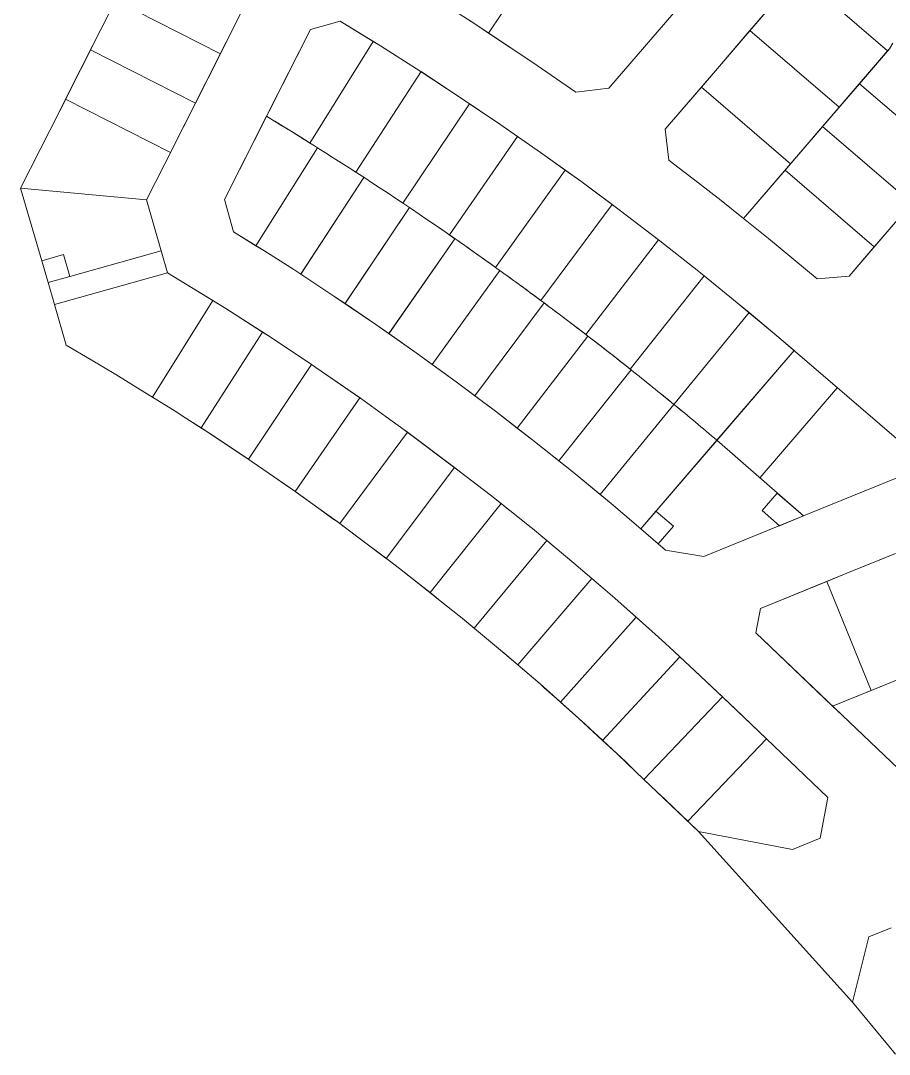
# Model space of a CAD drawing. Header units: millimetres. Extents: x -12746 to 1016489, y -409013 to 338495.
# Drawn here: x 134816 to 363804, y -144459 to 127912 of the extents above; entities that cross this region are included whole.
import ezdxf

# ---------------------------------------------------------------- set-up
doc = ezdxf.new("R2010")
doc.units = ezdxf.units.MM
doc.layers.add('A-DETL', color=90, linetype='Continuous', lineweight=9)

msp = doc.modelspace()

# ---------------------------------------------------------------- linework, layer by layer
at = {"layer": 'A-DETL'}
for p, q in [((155959.4, 125598.5), (166797.4, 147012.5)), ((339833.3, 140182.4), (363355.8, 119989.8)), ((363355.8, 119989.8), (339833.6, 140182)), ((339833.6, 140182), (363355.8, 119989.8)), ((313187.4, 137236.5), (289903.4, 110112.5)), ((313187.4, 137236.5), (289903.4, 110112.5)), ((160286.4, 134146), (155961.4, 125600.5)), ((318475.4, 115302.5), (335072.4, 134635.5)), ((327047.3, 125287.5), (335072.4, 134635.5)), ((159798.5, 133183.9), (155959.4, 125598.5)), ((187458.2, 119186.1), (159798.2, 133184.1)), ((159798.5, 133183.9), (187458.2, 119186.1)), ((187458.2, 119186.1), (159798.5, 133183.9)), ((194456.4, 133014.5), (183619.4, 111600.5)), ((187458.2, 119186.1), (194032.7, 132177.3)), ((254785.4, 126930.5), (250395.4, 129746.5)), ((253080.4, 128024.1), (254785.4, 126930.5)), ((254785.4, 126930.5), (253080.4, 128024.1)), ((261565.1, 129732.2), (258171.3, 124663.4)), ((261565.1, 129732.2), (258171.3, 124663.4)), ((258171.3, 124663.4), (261565.1, 129732.2)), ((145122.4, 104184.5), (155959.4, 125598.5)), ((155959.4, 125598.5), (153223.7, 120192.9)), ((155961.4, 125600.5), (153777.9, 121286)), ((199631.1, 102711.3), (211210.4, 125591.5)), ((211210.4, 125591.5), (200310.4, 104053.5)), ((211210.4, 125591.5), (219028.4, 127799.5)), ((219028.4, 127799.5), (211210.4, 125591.5)), ((219028.4, 127799.5), (227778.8, 122417.3)), ((229638.4, 121273.5), (219028.4, 127799.5)), ((254785.4, 126930.5), (258171.3, 124663.4)), ((258171.3, 124663.4), (254785.4, 126930.5)), ((269580.4, 117024.5), (254785.4, 126930.5)), ((269580.4, 117024.5), (258171.3, 124663.4)), ((318475.4, 115302.5), (327047.3, 125287.5)), ((327047.1, 125287.7), (350569.6, 105095.2)), ((327047.3, 125287.5), (350569.6, 105095.2)), ((350569.6, 105095.2), (327047.3, 125287.5)), ((146649.3, 107201.7), (153223.7, 120192.9)), ((153777.9, 121286), (147269.8, 108425.9)), ((180883.8, 106195), (153223.7, 120192.9)), ((153223.7, 120192.9), (180883.8, 106195)), ((153223.7, 120192.9), (180883.8, 106195)), ((227778.8, 122417.3), (211073.3, 95678.1)), ((211073.3, 95678.1), (227778.8, 122417.3)), ((227778.8, 122417.3), (211073.3, 95678.1)), ((227778.8, 122417.3), (229638.4, 121273.5)), ((229638.4, 121273.5), (240158.4, 114603.5)), ((240158.4, 114603.5), (229638.4, 121273.5)), ((363803.5, 120511.5), (325402.4, 75777.5)), ((363355.8, 119989.8), (350569.6, 105095.2)), ((363803.5, 120511.5), (355896.2, 111300.1)), ((363803.5, 120511.5), (363355.8, 119989.8)), ((364755.3, 121955.6), (363803.5, 120511.5)), ((180883.8, 106195), (187458.2, 119186.1)), ((240351.9, 114476.7), (223207.5, 87964.9)), ((240351.9, 114476.7), (223207.5, 87964.9)), ((223207.5, 87964.9), (240351.9, 114476.7)), ((250702.4, 107698.5), (240158.4, 114603.5)), ((240351.9, 114476.7), (250702.4, 107698.5)), ((281119.4, 109057.5), (269580.4, 117024.5)), ((281119.4, 109057.5), (269580.4, 117024.5)), ((304732.4, 99292.5), (318475.4, 115302.5)), ((314261, 110393), (318475.4, 115302.5)), ((183619.4, 111600.5), (172782.4, 90186.5)), ((289903.4, 110112.5), (281119.4, 109057.5)), ((289903.4, 110112.5), (281119.4, 109057.5)), ((304732.4, 99292.5), (314261, 110393)), ((314261, 110393), (337783.5, 90200.5)), ((314261, 110393), (337783.5, 90200.5)), ((337783.5, 90200.5), (314261, 110393)), ((346208.9, 100015.3), (355896.2, 111300.1)), ((355896.2, 111300.1), (379417.7, 91108.4)), ((355896.2, 111300.1), (379417.7, 91108.4)), ((379417.7, 91108.4), (355896.2, 111300.1)), ((145122.4, 104184.5), (146649.3, 107201.7)), ((147269.8, 108425.9), (145124.4, 104186.5)), ((174309.3, 93203.8), (146649.3, 107201.7)), ((146649.3, 107201.7), (174309.3, 93203.8)), ((174309.3, 93203.8), (146649.3, 107201.7)), ((250702.4, 107698.5), (253159.7, 106040.4)), ((261150.4, 100648.5), (250702.4, 107698.5)), ((145124.4, 104186.5), (134816.4, 83819.5)), ((134816.4, 83819.5), (145122.4, 104184.5)), ((134816.4, 83819.5), (145122.4, 104184.5)), ((180883.8, 106195), (174309.3, 93203.8)), ((200310.4, 104053.5), (188535.4, 80786.5)), ((253159.7, 106040.4), (235594.1, 79812.8)), ((253159.7, 106040.4), (235594.1, 79812.8)), ((235594.1, 79812.8), (253159.7, 106040.4)), ((253159.7, 106040.4), (261150.4, 100648.5)), ((350569.6, 105095.2), (337783.5, 90200.5)), ((188535.4, 80786.5), (199631.1, 102711.3)), ((261150.4, 100648.5), (265826.5, 97394)), ((271863.4, 93192.5), (261150.4, 100648.5)), ((305638.4, 91157.5), (304732.4, 99292.5)), ((305638.4, 91157.5), (304732.4, 99292.5)), ((346208.9, 100015.3), (336318.5, 88493.8)), ((346208.9, 100015.3), (369730.5, 79823.6)), ((369730.5, 79823.6), (346208.9, 100015.3)), ((369730.5, 79823.6), (346208.9, 100015.3)), ((265826.5, 97394), (247847.9, 71462.4)), ((265826.5, 97394), (247847.9, 71462.4)), ((247847.9, 71462.4), (265826.5, 97394)), ((265826.5, 97394), (271863.4, 93192.5)), ((172782.4, 90186.5), (174309.3, 93203.8)), ((196826.8, 68584.7), (213065.7, 94429.9)), ((196844.6, 68613), (213065.7, 94429.9)), ((213065.7, 94429.9), (196844.6, 68613)), ((271863.4, 93192.5), (278346.8, 88537.4)), ((282466.4, 85579.5), (271863.4, 93192.5)), ((167987.4, 80712.5), (172782.4, 90186.5)), ((172782.4, 90186.5), (167987.4, 80712.5)), ((306892.4, 90224.5), (305638.4, 91157.5)), ((306892.4, 90224.5), (305638.4, 91157.5)), ((313201.4, 85356.5), (306892.4, 90224.5)), ((313201.4, 85356.5), (306892.4, 90224.5)), ((337783.5, 90200.5), (325402.4, 75777.5)), ((278346.8, 88537.4), (259965.7, 62915.8)), ((278346.8, 88537.4), (259965.7, 62915.8)), ((259965.7, 62915.8), (278346.8, 88537.4)), ((278346.8, 88537.4), (282466.4, 85579.5)), ((325402.4, 75777.5), (336318.5, 88493.8)), ((359840.1, 68302), (336318.5, 88493.8)), ((336318.5, 88493.8), (359840.1, 68302)), ((336318.5, 88493.8), (359840.1, 68302)), ((377583.4, 88971.5), (363254.4, 72279.5)), ((208622.5, 61043.4), (225265.5, 86630.2)), ((208649.7, 61085.2), (225265.5, 86630.2)), ((225265.5, 86630.2), (208649.7, 61085.2)), ((282466.4, 85579.5), (290715.5, 79470.9)), ((292956.4, 77811.5), (282466.4, 85579.5)), ((319509.4, 80488.5), (313201.4, 85356.5)), ((319509.4, 80488.5), (313201.4, 85356.5)), ((167987.4, 80712.5), (134816.4, 83819.5)), ((134816.4, 83819.5), (140362.4, 64657.5)), ((167987.4, 80712.5), (134816.4, 83819.5)), ((134816.4, 83819.5), (167987.4, 80712.5)), ((140362.4, 64657.5), (134816.4, 83819.5)), ((134816.4, 83819.5), (140364.4, 64659.5)), ((171879.4, 67266.5), (167987.4, 80712.5)), ((167987.4, 80712.5), (171879.4, 67266.5)), ((190935.4, 72287.5), (188535.4, 80786.5)), ((188535.4, 80786.5), (190935.4, 72287.5)), ((290715.5, 79470.9), (271944.4, 54175.4)), ((290715.5, 79470.9), (271944.4, 54175.4)), ((271944.4, 54175.4), (290715.5, 79470.9)), ((290715.5, 79470.9), (292956.4, 77811.5)), ((325402.4, 75777.5), (319509.4, 80488.5)), ((325402.4, 75777.5), (319509.4, 80488.5)), ((369730.5, 79823.6), (363254.4, 72279.5)), ((220298.2, 53317.7), (237341.2, 78639.8)), ((220329.8, 53364.7), (237341.2, 78639.8)), ((237341.2, 78639.8), (220329.8, 53364.7)), ((292956.4, 77811.5), (302929.6, 70198.2)), ((303331.4, 69891.5), (292956.4, 77811.5)), ((331956.4, 70536.5), (325402.4, 75777.5)), ((331956.4, 70536.5), (325402.4, 75777.5)), ((196844.6, 68613), (190935.4, 72287.5)), ((190935.4, 72287.5), (198889.4, 67341.5)), ((363254.4, 72279.5), (353203.4, 60570.5)), ((363254.4, 72279.5), (359840.1, 68302)), ((198889.4, 67341.5), (196844.6, 68613)), ((231851, 45409.5), (249289.9, 70460.6)), ((231882, 45454), (249289.9, 70460.6)), ((249289.9, 70460.6), (231882, 45454)), ((302929.6, 70198.2), (283780.9, 45243.3)), ((302929.6, 70198.2), (283780.9, 45243.3)), ((283780.9, 45243.3), (302929.6, 70198.2)), ((302929.6, 70198.2), (303331.4, 69891.5)), ((303331.4, 69891.5), (313588.4, 61820.5)), ((313588.4, 61820.5), (303331.4, 69891.5)), ((344743.4, 59926.5), (331956.4, 70536.5)), ((344743.4, 59926.5), (331956.4, 70536.5)), ((359840.1, 68302), (353203.4, 60570.5)), ((146139.4, 66277.5), (140362.4, 64657.5)), ((146139.4, 66277.5), (140362.4, 64657.5)), ((140362.4, 64657.5), (146139.4, 66277.5)), ((146139.4, 66277.5), (140362.4, 64657.5)), ((146139.4, 66277.5), (140362.4, 64657.5)), ((147807.4, 60514.5), (146139.4, 66277.5)), ((147807.4, 60514.5), (146139.4, 66277.5)), ((146139.4, 66277.5), (147807.4, 60514.5)), ((147807.4, 60514.5), (146139.4, 66277.5)), ((147807.4, 60514.5), (146139.4, 66277.5)), ((171879.4, 67266.5), (147807.4, 60514.5)), ((147807.4, 60514.5), (171879.4, 67266.5)), ((171879.4, 67266.5), (147807.4, 60514.5)), ((171879.4, 67266.5), (147807.4, 60514.5)), ((173547.4, 61502.5), (171879.4, 67266.5)), ((173547.4, 61502.5), (171879.4, 67266.5)), ((206787.4, 62307.5), (198889.4, 67341.5)), ((198889.4, 67341.5), (206787.4, 62307.5)), ((140362.4, 64657.5), (142030.4, 58893.5)), ((140362.4, 64657.5), (142030.4, 58893.5)), ((140362.4, 64657.5), (142030.4, 58893.5)), ((140364.4, 64659.5), (142032.4, 58895.5)), ((142030.4, 58893.5), (147807.4, 60514.5)), ((147807.4, 60514.5), (142030.4, 58893.5)), ((142030.4, 58893.5), (147807.4, 60514.5)), ((142030.4, 58893.5), (147807.4, 60514.5)), ((147807.4, 60514.5), (142030.4, 58893.5)), ((143698.4, 53129.5), (173547.4, 61502.5)), ((143698.4, 53129.5), (173547.4, 61502.5)), ((173547.4, 61502.5), (143698.4, 53129.5)), ((143698.4, 53129.5), (173547.4, 61502.5)), ((188858.4, 52076.5), (173547.4, 61502.5)), ((173547.4, 61502.5), (185469.2, 54163)), ((208649.7, 61085.2), (206787.4, 62307.5)), ((206787.4, 62307.5), (217654.4, 55175.5)), ((217654.4, 55175.5), (208649.7, 61085.2)), ((243278.1, 37320.6), (261108.5, 62094.6)), ((243291, 37338.5), (261108.5, 62094.6)), ((261108.5, 62094.6), (243291, 37338.5)), ((295472.1, 36121.8), (314968.9, 60701)), ((314968.9, 60701), (295472.1, 36121.8)), ((295472.1, 36121.8), (314968.9, 60701)), ((313588.4, 61820.5), (314968.9, 60701)), ((323727.4, 53598.5), (313588.4, 61820.5)), ((314968.9, 60701), (323727.4, 53598.5)), ((353203.4, 60570.5), (344743.4, 59926.5)), ((353203.4, 60570.5), (344743.4, 59926.5)), ((142030.4, 58893.5), (143698.4, 53129.5)), ((142030.4, 58893.5), (143698.4, 53129.5)), ((142032.4, 58895.5), (143700.4, 53131.5)), ((220329.8, 53364.7), (217654.4, 55175.5)), ((217654.4, 55175.5), (228419.4, 47889.5)), ((143698.4, 53129.5), (146806.4, 42391.5)), ((146806.4, 42391.5), (143698.4, 53129.5)), ((143700.4, 53131.5), (146808.4, 42393.5)), ((185487.2, 54191.8), (169604.6, 28678.6)), ((169604.6, 28678.6), (185469.2, 54163)), ((185469.2, 54163), (169604.6, 28678.6)), ((185469.2, 54163), (188858.4, 52076.5)), ((191384.4, 50456.5), (188858.4, 52076.5)), ((188858.4, 52076.5), (191384.4, 50456.5)), ((228419.4, 47889.5), (220329.8, 53364.7)), ((254569.8, 29043.9), (272794.3, 53544)), ((254569.8, 29043.9), (272794.3, 53544)), ((272794.3, 53544), (254569.8, 29043.9)), ((323727.4, 53598.5), (326839.9, 50996.4)), ((334167.4, 44870.5), (323727.4, 53598.5)), ((200836.4, 44394.5), (191384.4, 50456.5)), ((191384.4, 50456.5), (198555.6, 45857.2)), ((326839.9, 50996.4), (307014.9, 26813.4)), ((307014.9, 26813.4), (326839.9, 50996.4)), ((326839.9, 50996.4), (307014.9, 26813.4)), ((326839.9, 50996.4), (334167.4, 44870.5)), ((231882, 45454), (228419.4, 47889.5)), ((228419.4, 47889.5), (239051.4, 40411.5)), ((198555.6, 45857.2), (182360.2, 20604.4)), ((182360.2, 20604.4), (198555.6, 45857.2)), ((198555.6, 45857.2), (182360.2, 20604.4)), ((198555.6, 45857.2), (200836.4, 44394.5)), ((211472.4, 37310.5), (200836.4, 44394.5)), ((200836.4, 44394.5), (211472.4, 37310.5)), ((239051.4, 40411.5), (231882, 45454)), ((265709, 20563.8), (284344.2, 44810.7)), ((284344.2, 44810.7), (265709, 20563.8)), ((284344.2, 44810.7), (265709, 20563.8)), ((283780.9, 45243.3), (284344.2, 44810.7)), ((334167.4, 44870.5), (338714.3, 40974.7)), ((344501.4, 36016.5), (334167.4, 44870.5)), ((146806.4, 42391.5), (153366.4, 38524.5)), ((153366.4, 38524.5), (146806.4, 42391.5)), ((146808.4, 42393.5), (153368.4, 38526.5)), ((298269.9, -5958.5), (338726.5, 40988.8)), ((316208.2, 14857.8), (338714.3, 40974.7)), ((338714.3, 40974.7), (318362.5, 17357.7)), ((153366.4, 38524.5), (159926.4, 34658.5)), ((159926.4, 34658.5), (153366.4, 38524.5)), ((153368.4, 38526.5), (159928.4, 34660.5)), ((243291, 37338.5), (239051.4, 40411.5)), ((239051.4, 40411.5), (249575.4, 32783.5)), ((211482.1, 37304), (194849.1, 12335.9)), ((211482.1, 37304), (194849.1, 12335.9)), ((194849.2, 12336), (211482.1, 37304)), ((212665.4, 36515.5), (211472.4, 37310.5)), ((211482.1, 37304), (212665.4, 36515.5)), ((224366.4, 28424.5), (212665.4, 36515.5)), ((212665.4, 36515.5), (224244.9, 28508.5)), ((249575.4, 32783.5), (243291, 37338.5)), ((276706.1, 11900.2), (295756, 35896.5)), ((276706.1, 11900.2), (295756, 35896.5)), ((295756, 35896.5), (276706.1, 11900.2)), ((295756, 35896.5), (295472.1, 36121.8)), ((369398.4, 14643.5), (344501.4, 36016.5)), ((159926.4, 34658.5), (166411.4, 30666.5)), ((166411.4, 30666.5), (159926.4, 34658.5)), ((159928.4, 34660.5), (166413.4, 30668.5)), ((254569.8, 29043.9), (249575.4, 32783.5)), ((249575.4, 32783.5), (259979.4, 24993.5)), ((166411.4, 30666.5), (175246.4, 25166.5)), ((169604.6, 28678.6), (166411.4, 30666.5)), ((166413.4, 30668.5), (169606.6, 28680.6)), ((350100.6, 31209.8), (329729.5, 7570.4)), ((175246.4, 25166.5), (169604.6, 28678.6)), ((169606.6, 28680.6), (175248.4, 25168.5)), ((224244.9, 28508.5), (207181.8, 3831.2)), ((207181.8, 3831.2), (224244.9, 28508.5)), ((224244.9, 28508.5), (207181.8, 3831.2)), ((231149.4, 23557.5), (224366.4, 28424.5)), ((224366.4, 28424.5), (231149.4, 23557.5)), ((259979.4, 24993.5), (254569.8, 29043.9)), ((175246.4, 25166.5), (178658.4, 22978.5)), ((178658.4, 22978.5), (175246.4, 25166.5)), ((175248.4, 25168.5), (178660.4, 22980.5)), ((265709, 20563.8), (259979.4, 24993.5)), ((259979.4, 24993.5), (270262.4, 17043.5)), ((287558, 3055.2), (307027.1, 26803.4)), ((307027.1, 26803.4), (287558, 3055.2)), ((287558, 3055.2), (307027.1, 26803.4)), ((178658.4, 22978.5), (184421.4, 19282.5)), ((182360.2, 20604.4), (178658.4, 22978.5)), ((178660.4, 22980.5), (181751.8, 20997.8)), ((235924.4, 20130.5), (231149.4, 23557.5)), ((231149.4, 23557.5), (235924.4, 20130.5)), ((181751.8, 20997.8), (184423.4, 19284.5)), ((184421.4, 19282.5), (182360.2, 20604.4)), ((184421.4, 19282.5), (194450.4, 12601.5)), ((194849.1, 12335.9), (184421.4, 19282.5)), ((184423.4, 19284.5), (193483, 13249.3)), ((218917.6, -4608.2), (236824.9, 19453.6)), ((236824.9, 19453.6), (218917.6, -4608.2)), ((236824.9, 19453.6), (218917.6, -4608.2)), ((250424.4, 9230.5), (235924.4, 20130.5)), ((235924.4, 20130.5), (236824.9, 19453.6)), ((236824.9, 19453.6), (249214.6, 10139.9)), ((265709, 20563.8), (270262.4, 17043.5)), ((270262.4, 17043.5), (276706.1, 11900.2)), ((270262.4, 17043.5), (280420.4, 8935.5)), ((318362.5, 17357.7), (298269.9, -5958.5)), ((298269.9, -5958.5), (318362.5, 17357.7)), ((318362.5, 17357.7), (341153.1, -2597.4)), ((193483, 13249.3), (194452.4, 12603.5)), ((194450.4, 12601.5), (195817.4, 11691.5)), ((194452.4, 12603.5), (195819.4, 11693.5)), ((195817.4, 11691.5), (194849.2, 12336)), ((195817.4, 11691.5), (201453.4, 7794.5)), ((207089.4, 3897.5), (195817.4, 11691.5)), ((195819.4, 11693.5), (201455.4, 7796.5)), ((280420.4, 8935.5), (276706.1, 11900.2)), ((249214.6, 10139.9), (231191.3, -13805.7)), ((231191.3, -13805.7), (249214.6, 10139.9)), ((231191.3, -13805.7), (249214.6, 10139.9)), ((249214.6, 10139.9), (250424.4, 9230.5)), ((258599.4, 2947.5), (250424.4, 9230.5)), ((250424.4, 9230.5), (258599.4, 2947.5)), ((287558, 3055.2), (280420.4, 8935.5)), ((280420.4, 8935.5), (290451.4, 671.5)), ((342695.4, -1970.5), (368392.4, 8475.5)), ((201453.4, 7794.5), (207089.4, 3897.5)), ((201455.4, 7796.5), (205503.2, 4997.6)), ((205503.2, 4997.6), (207091.4, 3899.5)), ((207089.4, 3897.5), (213380.4, -616.5)), ((207091.4, 3899.5), (213382.4, -614.5)), ((213380.4, -616.5), (207181.8, 3831.2)), ((269376.4, -5670.5), (258599.4, 2947.5)), ((258599.4, 2947.5), (261470.9, 651.2)), ((290451.4, 671.5), (287558, 3055.2)), ((330239.9, -1149.8), (334258.3, 3439.6)), ((334258.3, 3439.6), (341153.1, -2597.4)), ((261470.9, 651.2), (242734.9, -22778.6)), ((242734.9, -22778.6), (261470.9, 651.2)), ((261470.9, 651.2), (242734.9, -22778.6)), ((261470.9, 651.2), (269376.4, -5670.5)), ((290451.4, 671.5), (297661.4, -5431.5)), ((297661.4, -5431.5), (290451.4, 671.5)), ((213380.4, -616.5), (218223.4, -4091.5)), ((218223.4, -4091.5), (213380.4, -616.5)), ((213382.4, -614.5), (217145.4, -3314.6)), ((298275.8, -5951.6), (302249.1, -1323.1)), ((302249.1, -1323.1), (306877.6, -5296.4)), ((314913.4, -13264.5), (342695.4, -1970.5)), ((341153.1, -2597.4), (314913.4, -13264.5)), ((334829.3, -5168.2), (330239.9, -1149.8)), ((341153.1, -2597.4), (334829.3, -5168.2)), ((217145.4, -3314.6), (218225.4, -4089.5)), ((218223.4, -4091.5), (223720.4, -8182.5)), ((218917.6, -4608.2), (218223.4, -4091.5)), ((218225.4, -4089.5), (223722.4, -8180.5)), ((218917.6, -4608.2), (223720.4, -8182.5)), ((297661.4, -5431.5), (304802.4, -11615.5)), ((298269.9, -5958.5), (297661.4, -5431.5)), ((306877.6, -5296.4), (302904.3, -9924.9)), ((348854.2, -52684.6), (468779.4, -3933.5)), ((269709.4, -5936.5), (269376.4, -5670.5)), ((269376.4, -5670.5), (269709.4, -5936.5)), ((280665.4, -15013.5), (269709.4, -5936.5)), ((269709.4, -5936.5), (273522.6, -9095.8)), ((304802.4, -11615.5), (298269.9, -5958.5)), ((302904.3, -9924.9), (298275.8, -5951.6)), ((223720.4, -8182.5), (231657.4, -14156.5)), ((223720.4, -8182.5), (231191.3, -13805.7)), ((223722.4, -8180.5), (228584.8, -11840.4)), ((273522.6, -9095.8), (254383.4, -32196.9)), ((254383.4, -32196.9), (273522.6, -9095.8)), ((273522.6, -9095.8), (254383.4, -32196.9)), ((273522.6, -9095.8), (280665.4, -15013.5)), ((228584.8, -11840.4), (231659.4, -14154.5)), ((304802.4, -11615.5), (314913.4, -13264.5)), ((314913.4, -13264.5), (304802.4, -11615.5)), ((352585.4, -17704.5), (365393.8, -12496.3)), ((363896.9, -13105), (362614.4, -13626.5)), ((363896.9, -13105), (362614.4, -13626.5)), ((231657.4, -14156.5), (231191.3, -13805.7)), ((231657.4, -14156.5), (234642.4, -16459.5)), ((234642.4, -16459.5), (231657.4, -14156.5)), ((231659.4, -14154.5), (234644.4, -16457.5)), ((287794.4, -21133.5), (280665.4, -15013.5)), ((280665.4, -15013.5), (285388.6, -19068.2)), ((362614.4, -13626.5), (352585.4, -17704.5)), ((362614.4, -13626.5), (352585.4, -17704.5)), ((234642.4, -16459.5), (240067.4, -20645.5)), ((240067.4, -20645.5), (234642.4, -16459.5)), ((234644.4, -16457.5), (239809.2, -20442.7)), ((352585.4, -17704.5), (329802.4, -26966.5)), ((352585.4, -17704.5), (329802.4, -26966.5)), ((347297.8, -19854), (352585.4, -17704.5)), ((239809.2, -20442.7), (240069.4, -20643.5)), ((240067.4, -20645.5), (245418.4, -24924.5)), ((242734.9, -22778.6), (240067.4, -20645.5)), ((240069.4, -20643.5), (245420.4, -24922.5)), ((285388.6, -19068.2), (265850, -41834.6)), ((285388.6, -19068.2), (265850.3, -41834.4)), ((285388.6, -19068.2), (265850.3, -41834.4)), ((287794.4, -21133.5), (285388.6, -19068.2)), ((291459.4, -24279.5), (287794.4, -21133.5)), ((291459.4, -24279.5), (287794.4, -21133.5)), ((329802.4, -26966.5), (347297.8, -19854)), ((347297.8, -19854), (358972.4, -48571.5)), ((358972.4, -48571.5), (347297.8, -19854)), ((347297.8, -19854), (358972.4, -48571.5)), ((245418.4, -24924.5), (242734.9, -22778.6)), ((302091.4, -33731.5), (291459.4, -24279.5)), ((297064.5, -29262.5), (291459.4, -24279.5)), ((245418.4, -24924.5), (250393.4, -28901.5)), ((250393.4, -28901.5), (245418.4, -24924.5)), ((245420.4, -24922.5), (250395.4, -28899.5)), ((329802.4, -26966.5), (328586.4, -33365.5)), ((329802.4, -26966.5), (328586.4, -33365.5)), ((328586.4, -33365.5), (329802.4, -26966.5)), ((250393.4, -28901.5), (250770.4, -29203.5)), ((250770.4, -29203.5), (250393.4, -28901.5)), ((250395.4, -28899.5), (250772.4, -29201.5)), ((250770.4, -29203.5), (256047.4, -33575.5)), ((254383.4, -32196.9), (250770.4, -29203.5)), ((250772.4, -29201.5), (251195.7, -29552.2)), ((251195.7, -29552.2), (256049.4, -33573.5)), ((277133.7, -51684.6), (297064.5, -29262.5)), ((277133.8, -51684.5), (297064.5, -29262.5)), ((297064.5, -29262.5), (277133.8, -51684.5)), ((297064.5, -29262.5), (302091.4, -33731.5)), ((256047.4, -33575.5), (254383.4, -32196.9)), ((256047.4, -33575.5), (261323.4, -37947.5)), ((261323.4, -37947.5), (256047.4, -33575.5)), ((256049.4, -33573.5), (261325.4, -37945.5)), ((305739.4, -37090.5), (302091.4, -33731.5)), ((302091.4, -33731.5), (305739.4, -37090.5)), ((328586.4, -33365.5), (351360.4, -55073.5)), ((328586.4, -33365.5), (351360.4, -55073.5)), ((348854.2, -52684.6), (328586.4, -33365.5)), ((261323.4, -37947.5), (267066.4, -42878.5)), ((265850.3, -41834.4), (261323.4, -37947.5)), ((261325.4, -37945.5), (262196.1, -38693.2)), ((312556.4, -43367.5), (305739.4, -37090.5)), ((305739.4, -37090.5), (308546.2, -39675)), ((262196.1, -38693.2), (267068.4, -42876.5)), ((308546.2, -39675), (288224.7, -61743.2)), ((288224.7, -61743.2), (308546.2, -39675)), ((308546.2, -39675), (288224.7, -61743.2)), ((308546.2, -39675), (312556.4, -43367.5)), ((265850.3, -41834.4), (267066.4, -42878.5)), ((267066.4, -42878.5), (271721.4, -46873.5)), ((267066.4, -42878.5), (271721.4, -46873.5)), ((267068.4, -42876.5), (271723.4, -46871.5)), ((323222.4, -53534.5), (312556.4, -43367.5)), ((312556.4, -43367.5), (319830.4, -50301.2)), ((348854.2, -52684.6), (372082.4, -43242)), ((377060.4, -41218.4), (358972.4, -48571.5)), ((271721.4, -46873.5), (276842.4, -51425.5)), ((271721.4, -46873.5), (277133.8, -51684.5)), ((271723.4, -46871.5), (272848.9, -47872)), ((272848.9, -47872), (276844.4, -51423.5)), ((358972.4, -48571.5), (348854.2, -52684.6)), ((276842.4, -51425.5), (281963.4, -55978.5)), ((276844.4, -51423.5), (281864.7, -55887)), ((281963.4, -55978.5), (277133.7, -51684.6)), ((299131.1, -72015.8), (319830.4, -50301.2)), ((319830.4, -50301.2), (299131.1, -72015.8)), ((319830.4, -50301.2), (299131.1, -72015.8)), ((319830.4, -50301.2), (331411.8, -61340.8)), ((347632.4, -76802.5), (323222.4, -53534.5)), ((351360.4, -55073.5), (348854.2, -52684.6)), ((281963.4, -55978.5), (285038.4, -58809.5)), ((287004.4, -60619.5), (281963.4, -55978.5)), ((281965.4, -55976.5), (283529.7, -57416.7)), ((351360.4, -55073.5), (366225.4, -69244.5)), ((366225.4, -69244.5), (351360.4, -55073.5)), ((351360.4, -55073.5), (366225.4, -69244.5)), ((283529.7, -57416.7), (285040.4, -58807.5)), ((285038.4, -58809.5), (287004.4, -60619.5)), ((285040.4, -58807.5), (287006.4, -60617.5)), ((287004.4, -60619.5), (292045.4, -65261.5)), ((288224.7, -61743.2), (287004.4, -60619.5)), ((287006.4, -60617.5), (292047.4, -65259.5)), ((292045.4, -65261.5), (288224.7, -61743.2)), ((310712.7, -83055.7), (331411.8, -61340.8)), ((331411.8, -61340.8), (310712.7, -83055.7)), ((310712.7, -83055.7), (331411.8, -61340.8)), ((331411.8, -61340.8), (347632.4, -76802.5)), ((292045.4, -65261.5), (297005.4, -69989.5)), ((297005.4, -69989.5), (292045.4, -65261.5)), ((292047.4, -65259.5), (294224.3, -67334.6)), ((294224.3, -67334.6), (296003.9, -69031)), ((296003.9, -69031), (297007.4, -69987.5)), ((297005.4, -69989.5), (302523.4, -75249.5)), ((299131.1, -72015.8), (297005.4, -69989.5)), ((297007.4, -69987.5), (302525.4, -75247.5)), ((299131.1, -72015.8), (302523.4, -75249.5)), ((302523.4, -75249.5), (313532.4, -85743.5)), ((302523.4, -75249.5), (310712.7, -83055.7)), ((302525.4, -75247.5), (304590.2, -77215.7)), ((304590.2, -77215.7), (313534.4, -85741.5)), ((347632.4, -76802.5), (345607.4, -87468.5)), ((345607.4, -87468.5), (347632.4, -76802.5)), ((313532.4, -85743.5), (310712.7, -83055.7)), ((313532.4, -85743.5), (338285.4, -90444.5)), ((338285.4, -90444.5), (313532.4, -85743.5)), ((313534.4, -85741.5), (354073.4, -130722.5)), ((338285.4, -90444.5), (345607.4, -87468.5)), ((345607.4, -87468.5), (338285.4, -90444.5)), ((358410.4, -113514.5), (364244.1, -111143)), ((354071.4, -130724.5), (358410.4, -113514.5)), ((365423.5, -144455.5), (354071.4, -130724.5)), ((354073.4, -130722.5), (365426.3, -144458.8))]:
    msp.add_line(p, q, dxfattribs=at)
for centre, start, end in [((-277108, -685715.8), 57.8584257, 58.8398589), ((-277108, -685715.7), 58.0046303, 58.8398586), ((-277108, -685715.8), 55.4098228, 57.8584257), ((-277108, -685715.8), 55.1570248, 55.5434673), ((-277108, -685715.8), 54.3440722, 55.2662129), ((-277108, -685715.8), 54.2565578, 55.1570248), ((-277108, -685715.8), 53.4219315, 54.3440722), ((-277108, -685715.8), 53.3560909, 54.2565578), ((-277108, -685715.8), 52.4997908, 53.4219315), ((-277108, -685715.8), 52.4556239, 53.3560909), ((-277108, -685715.8), 51.5551068, 52.4556239), ((-277108, -685715.8), 51.5776501, 52.4556239), ((-277108, -685715.8), 50.654528, 51.5551068), ((-277108, -685715.8), 50.6555094, 51.5551068), ((-277108, -685715.8), 49.7369556, 50.6555094), ((-277108, -685715.8), 49.7369556, 50.654528)]:
    msp.add_arc(centre, 921356.3, start, end, dxfattribs=at)

doc.saveas('drawing.dxf')
